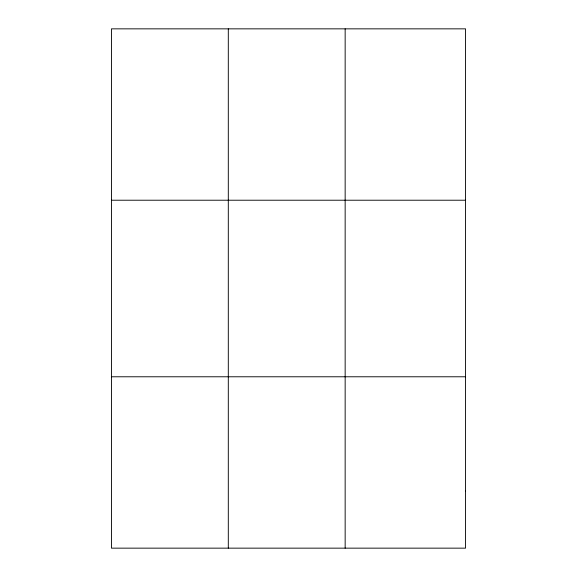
<?xml version="1.0" encoding="UTF-8"?>
<svg xmlns="http://www.w3.org/2000/svg" width="577" height="577" viewBox="0 0 577 577"><rect width="100%" height="100%" fill="white"/><g stroke="black" fill="none" stroke-linecap="round" stroke-linejoin="round"><path stroke-width="0.87" d="M228.304 548.15L228.304 28.85M345.154 548.15L345.154 28.85M111.448 200.219L465.552 200.219M111.448 376.781L465.552 376.781M465.552 491.027L465.552 548.15L111.448 548.15L111.448 28.85L465.552 28.85L465.552 491.027"/></g></svg>
